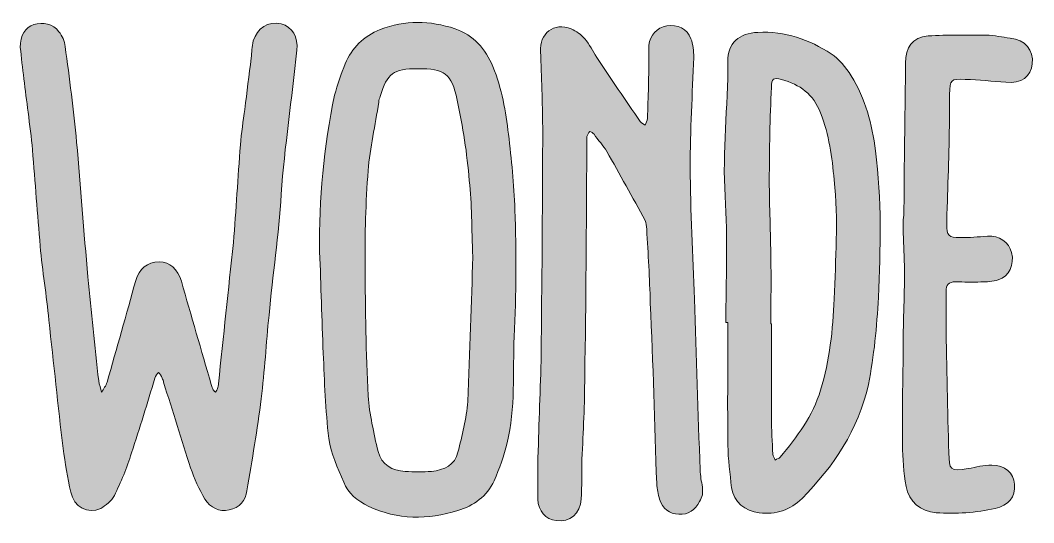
# Model space of a CAD drawing. Header units: inches. Extents: x 181 to 899, y -1027 to -53.
# Drawn here: x 181.4 to 551.9, y -806 to -622.3 of the extents above; entities that cross this region are included whole.
import ezdxf

# ---------------------------------------------------------------- set-up
doc = ezdxf.new("R2010")
doc.units = ezdxf.units.IN
doc.header["$MEASUREMENT"] = 0
doc.layers.add('Layer 1', color=7, linetype='Continuous')

# ---------------------------------------------------------------- blocks, each defined once
blk = doc.blocks.new('block 2')
at = {"layer": 'Layer 1', "true_color": 0xffffff}
h = blk.add_hatch(color=7, dxfattribs=at)
h.dxf.hatch_style = 2
edge = h.paths.add_edge_path()
edge.add_spline(control_points=[(361.95, -737.99), (362.73, -722.36), (362.73, -706.99), (362.21, -691.62), (361.95, -682.24), (360.91, -673.12), (359.87, -664), (358.83, -655.67), (357.52, -647.33), (354.14, -639.25), (351.53, -632.74), (347.1, -627.79), (340.33, -625.45), (331.21, -622.32), (322.09, -622.32), (312.98, -625.71), (306.99, -628.05), (302.56, -632.48), (300.21, -638.21), (298.65, -641.86), (297.35, -645.77), (296.31, -649.67), (292.4, -668.69), (290.57, -687.71), (290.83, -706.99), (291.36, -719.23), (291.62, -731.73), (292.14, -743.98), (292.66, -754.4), (292.92, -764.82), (294.22, -775.24), (295, -780.71), (297.35, -785.92), (299.69, -791.13), (301.25, -795.3), (304.64, -797.9), (308.81, -799.99), (319.23, -804.94), (330.43, -804.94), (341.37, -801.55), (347.1, -799.73), (352.05, -796.34), (354.66, -790.61), (356.48, -786.18), (358.31, -781.49), (359.35, -776.8), (362.47, -764.04), (361.43, -750.75), (361.95, -737.99)], knot_values=[0, 0, 0, 0, 1, 1, 1, 2, 2, 2, 3, 3, 3, 4, 4, 4, 5, 5, 5, 6, 6, 6, 7, 7, 7, 8, 8, 8, 9, 9, 9, 10, 10, 10, 11, 11, 11, 12, 12, 12, 13, 13, 13, 14, 14, 14, 15, 15, 15, 16, 16, 16, 16], degree=3, periodic=1)
edge = h.paths.add_edge_path()
edge.add_spline(control_points=[(345.02, -761.69), (344.5, -767.94), (342.94, -774.2), (341.37, -780.19), (340.33, -784.88), (336.42, -786.7), (331.73, -787.22), (328.61, -787.48), (325.48, -787.48), (322.09, -787.22), (317.41, -786.96), (313.5, -784.88), (312.2, -779.93), (310.63, -773.15), (309.07, -766.38), (308.55, -759.61), (307.77, -743.98), (307.51, -728.09), (307.51, -712.2), (307.25, -700.47), (307.77, -689.01), (308.55, -677.29), (309.33, -668.95), (311.16, -660.62), (312.46, -652.28), (312.46, -651.5), (312.72, -650.72), (312.98, -650.2), (315.58, -641.6), (317.67, -640.04), (326.79, -640.04), (336.42, -640.04), (339.03, -641.6), (341.11, -651.5), (343.2, -661.14), (344.76, -671.04), (345.54, -680.94), (346.58, -689.53), (346.32, -698.13), (346.84, -708.81), (346.32, -725.22), (345.8, -743.46), (345.02, -761.69)], knot_values=[0, 0, 0, 0, 1, 1, 1, 2, 2, 2, 3, 3, 3, 4, 4, 4, 5, 5, 5, 6, 6, 6, 7, 7, 7, 8, 8, 8, 9, 9, 9, 10, 10, 10, 11, 11, 11, 12, 12, 12, 13, 13, 13, 14, 14, 14, 14], degree=3, periodic=1)
h = blk.add_hatch(color=7, dxfattribs=at)
h.dxf.hatch_style = 2
edge = h.paths.add_edge_path()
edge.add_spline(control_points=[(276.77, -623.62), (272.08, -622.58), (267.91, -625.19), (266.61, -629.88), (266.09, -631.96), (266.09, -634.04), (265.83, -636.13), (265.05, -642.38), (264.27, -648.63), (263.49, -654.88), (262.96, -659.05), (262.18, -663.48), (261.92, -667.91), (260.88, -679.89), (260.36, -691.62), (259.32, -703.6), (257.49, -720.79), (255.67, -737.99), (253.85, -755.18), (253.85, -755.7), (253.85, -756.22), (253.58, -756.48), (253.58, -757.26), (253.07, -757.78), (252.8, -758.31), (252.28, -757.78), (252.02, -757.52), (251.76, -757), (251.5, -756.48), (251.24, -755.96), (251.24, -755.44), (247.59, -742.94), (243.95, -730.43), (240.3, -717.67), (239, -713.24), (236.13, -710.63), (232.22, -710.63), (227.79, -710.63), (224.93, -713.24), (223.63, -717.41), (220.24, -729.91), (216.59, -742.15), (213.21, -754.66), (212.69, -755.96), (211.9, -757), (211.12, -758.31), (210.86, -757), (210.34, -755.44), (210.08, -754.14), (208.78, -741.37), (207.22, -728.87), (206.17, -716.1), (204.61, -699.69), (203.57, -683.28), (202.01, -666.87), (200.96, -655.14), (199.4, -643.42), (197.84, -631.96), (197.58, -629.88), (196.8, -628.05), (195.49, -626.49), (193.41, -623.62), (189.76, -622.84), (186.38, -623.88), (183.25, -624.93), (181.42, -627.79), (181.42, -632.22), (182.21, -639.51), (183.25, -647.85), (184.29, -655.93), (184.81, -660.62), (185.59, -665.04), (185.85, -669.73), (186.89, -681.46), (187.68, -693.18), (188.72, -704.9), (189.5, -714.02), (191.06, -722.88), (191.84, -731.99), (193.67, -747.63), (195.23, -763.26), (197.06, -778.89), (197.84, -784.1), (198.62, -789.57), (199.92, -794.78), (200.96, -800.25), (206.17, -802.85), (210.86, -800.77), (212.69, -799.73), (214.77, -797.9), (215.81, -796.08), (218.16, -791.13), (220.5, -785.92), (222.06, -780.45), (225.19, -771.33), (227.79, -762.21), (230.66, -753.1), (230.92, -752.31), (231.44, -751.53), (231.96, -751.01), (232.48, -751.53), (233.01, -752.31), (233.27, -753.1), (233.53, -753.62), (233.79, -754.14), (233.79, -754.66), (237.17, -765.08), (240.3, -775.76), (243.69, -785.92), (244.99, -789.83), (246.81, -793.73), (248.9, -797.38), (250.98, -800.51), (254.11, -802.07), (257.75, -801.29), (261.66, -800.51), (263.75, -797.9), (264.27, -794.26), (266.09, -783.05), (268.17, -771.85), (269.48, -760.65), (270.78, -750.49), (271.3, -740.33), (272.34, -730.17), (273.64, -715.58), (275.99, -700.73), (276.77, -685.88), (278.07, -668.43), (280.68, -650.98), (282.5, -633.26), (283.02, -628.57), (280.94, -624.67), (276.77, -623.62)], knot_values=[0, 0, 0, 0, 1, 1, 1, 2, 2, 2, 3, 3, 3, 4, 4, 4, 5, 5, 5, 6, 6, 6, 7, 7, 7, 8, 8, 8, 9, 9, 9, 10, 10, 10, 11, 11, 11, 12, 12, 12, 13, 13, 13, 14, 14, 14, 15, 15, 15, 16, 16, 16, 17, 17, 17, 18, 18, 18, 19, 19, 19, 20, 20, 20, 21, 21, 21, 22, 22, 22, 23, 23, 23, 24, 24, 24, 25, 25, 25, 26, 26, 26, 27, 27, 27, 28, 28, 28, 29, 29, 29, 30, 30, 30, 31, 31, 31, 32, 32, 32, 33, 33, 33, 34, 34, 34, 35, 35, 35, 36, 36, 36, 37, 37, 37, 38, 38, 38, 39, 39, 39, 40, 40, 40, 41, 41, 41, 42, 42, 42, 43, 43, 43, 44, 44, 44, 44], degree=3, periodic=1)
h = blk.add_hatch(color=7, dxfattribs=at)
h.dxf.hatch_style = 2
edge = h.paths.add_edge_path()
edge.add_spline(control_points=[(370.81, -777.32), (370.55, -784.1), (370.55, -790.61), (370.55, -797.38), (370.81, -801.81), (373.41, -804.68), (377.32, -805.2), (382.27, -805.98), (386.18, -802.59), (386.44, -797.38), (386.7, -792.43), (386.7, -787.48), (386.7, -782.79), (387.22, -772.63), (387.74, -762.47), (387.74, -752.57), (388.26, -725.22), (388.26, -697.61), (388.52, -670.25), (388.52, -668.43), (388.52, -666.61), (388.52, -664.78), (388.78, -664.26), (389.04, -663.48), (389.56, -662.96), (390.09, -663.22), (390.87, -663.48), (391.13, -664), (392.69, -666.09), (394.51, -668.17), (395.82, -670.25), (400.51, -678.59), (405.19, -686.93), (409.88, -695.52), (410.14, -696.31), (410.4, -697.61), (410.4, -698.65), (410.93, -707.77), (411.45, -716.62), (411.71, -725.74), (412.75, -747.89), (413.27, -769.77), (414.05, -791.65), (414.31, -793.73), (414.57, -795.56), (415.09, -797.38), (416.14, -800.77), (418.74, -802.85), (422.13, -802.85), (425.52, -803.11), (428.12, -801.29), (429.68, -798.16), (430.2, -797.38), (430.46, -796.6), (430.73, -795.82), (430.73, -794.78), (430.73, -794), (430.73, -792.95), (430.46, -790.87), (429.94, -788.79), (429.94, -786.7), (429.16, -765.86), (428.38, -745.02), (427.86, -724.18), (427.34, -708.29), (426.3, -692.14), (426.3, -675.99), (426.3, -662.7), (427.08, -649.15), (427.6, -635.87), (427.6, -633.52), (427.34, -631.18), (426.56, -629.09), (425.25, -625.45), (421.61, -623.62), (417.7, -624.41), (414.05, -624.93), (411.71, -627.79), (411.19, -631.44), (411.19, -632.48), (411.19, -633.52), (411.19, -634.56), (411.19, -642.38), (410.93, -650.46), (410.67, -658.27), (410.67, -659.05), (410.14, -659.83), (409.88, -660.62), (409.36, -660.36), (408.32, -659.83), (408.06, -659.31), (402.59, -651.5), (397.38, -643.68), (392.17, -635.87), (390.61, -633.52), (389.56, -631.18), (387.74, -629.09), (386.44, -627.53), (384.61, -626.23), (382.79, -625.45), (376.54, -622.84), (371.07, -627.27), (371.59, -633.78), (371.85, -643.16), (372.37, -652.28), (372.37, -661.4), (372.37, -687.71), (372.11, -713.76), (371.85, -739.81), (371.85, -752.31), (371.07, -764.82), (370.81, -777.32)], knot_values=[0, 0, 0, 0, 1, 1, 1, 2, 2, 2, 3, 3, 3, 4, 4, 4, 5, 5, 5, 6, 6, 6, 7, 7, 7, 8, 8, 8, 9, 9, 9, 10, 10, 10, 11, 11, 11, 12, 12, 12, 13, 13, 13, 14, 14, 14, 15, 15, 15, 16, 16, 16, 17, 17, 17, 18, 18, 18, 19, 19, 19, 20, 20, 20, 21, 21, 21, 22, 22, 22, 23, 23, 23, 24, 24, 24, 25, 25, 25, 26, 26, 26, 27, 27, 27, 28, 28, 28, 29, 29, 29, 30, 30, 30, 31, 31, 31, 32, 32, 32, 33, 33, 33, 34, 34, 34, 35, 35, 35, 36, 36, 36, 37, 37, 37, 37], degree=3, periodic=1)
h = blk.add_hatch(color=7, dxfattribs=at)
h.dxf.hatch_style = 2
edge = h.paths.add_edge_path()
edge.add_spline(control_points=[(440.1, -777.58), (440.1, -782.79), (440.88, -788), (441.4, -793.21), (442.18, -798.42), (446.35, -801.81), (451.56, -802.33), (457.55, -803.11), (463.02, -801.29), (467.19, -797.12), (478.65, -785.4), (487.77, -772.11), (491.42, -755.44), (493.5, -745.02), (494.54, -734.34), (495.06, -723.66), (495.85, -705.68), (496.37, -687.97), (494.02, -669.99), (492.72, -660.36), (490.38, -650.98), (485.17, -642.64), (483.08, -639.51), (480.74, -636.39), (477.87, -634.56), (469.8, -629.35), (460.94, -626.23), (451.04, -626.75), (444.27, -627.01), (439.84, -630.66), (440.1, -637.43), (440.1, -653.84), (438.01, -670.25), (439.06, -686.67), (440.1, -702.04), (439.32, -717.41), (439.32, -732.78), (439.58, -732.78), (439.84, -732.78), (440.1, -732.78), (440.1, -747.89), (439.84, -762.73), (440.1, -777.58)], knot_values=[0, 0, 0, 0, 1, 1, 1, 2, 2, 2, 3, 3, 3, 4, 4, 4, 5, 5, 5, 6, 6, 6, 7, 7, 7, 8, 8, 8, 9, 9, 9, 10, 10, 10, 11, 11, 11, 12, 12, 12, 13, 13, 13, 14, 14, 14, 14], degree=3, periodic=1)
edge = h.paths.add_edge_path()
edge.add_spline(control_points=[(455.99, -646.81), (455.99, -643.68), (456.77, -643.16), (459.63, -643.94), (466.41, -645.77), (471.36, -649.41), (473.96, -656.19), (477.09, -664.26), (478.13, -672.34), (478.91, -680.67), (480.48, -695.26), (479.43, -709.59), (478.91, -724.18), (478.39, -735.38), (477.35, -746.58), (473.96, -757.52), (471.1, -766.9), (465.37, -774.72), (459.12, -782.01), (458.85, -782.53), (458.07, -782.53), (457.29, -783.05), (457.03, -782.27), (456.51, -781.75), (456.51, -780.97), (456.25, -776.54), (455.99, -771.85), (455.99, -767.42), (455.99, -755.96), (455.99, -744.5), (455.99, -733.3), (455.99, -733.3), (455.99, -733.3), (455.73, -733.3), (455.73, -725.22), (455.99, -717.41), (455.73, -709.59), (455.73, -699.95), (455.21, -690.57), (455.21, -680.94), (455.21, -669.47), (455.47, -658.01), (455.99, -646.81)], knot_values=[0, 0, 0, 0, 1, 1, 1, 2, 2, 2, 3, 3, 3, 4, 4, 4, 5, 5, 5, 6, 6, 6, 7, 7, 7, 8, 8, 8, 9, 9, 9, 10, 10, 10, 11, 11, 11, 12, 12, 12, 13, 13, 13, 14, 14, 14, 14], degree=3, periodic=1)
h = blk.add_hatch(color=7, dxfattribs=at)
h.dxf.hatch_style = 2
edge = h.paths.add_edge_path()
edge.add_spline(control_points=[(521.11, -649.41), (521.38, -643.94), (521.38, -643.68), (526.85, -643.94), (531.8, -643.94), (536.75, -644.72), (541.7, -644.99), (547.17, -645.51), (551.07, -642.9), (551.33, -638.21), (551.86, -633.26), (548.73, -629.35), (543.26, -628.83), (540.39, -628.57), (537.53, -627.79), (534.4, -627.79), (527.37, -627.79), (520.33, -627.53), (513.3, -628.05), (507.31, -628.57), (504.97, -632.22), (504.97, -637.95), (504.97, -654.88), (504.44, -671.56), (504.44, -688.23), (504.44, -690.83), (504.44, -692.92), (504.18, -695.26), (503.92, -699.69), (504.44, -704.12), (504.44, -708.29), (504.97, -718.19), (504.18, -728.09), (504.18, -737.73), (504.18, -745.8), (503.92, -753.88), (503.92, -761.95), (503.92, -771.85), (503.4, -782.79), (505.22, -792.69), (506.27, -798.42), (510.43, -801.81), (516.17, -802.33), (523.46, -802.85), (530.75, -802.33), (537.79, -800.77), (542.48, -799.73), (545.34, -796.6), (544.82, -791.91), (544.56, -787.74), (541.44, -784.88), (536.49, -784.88), (533.62, -784.88), (530.75, -785.66), (527.89, -786.18), (521.38, -787.22), (520.86, -786.7), (520.86, -780.45), (520.33, -764.82), (520.07, -748.93), (519.81, -733.3), (519.81, -729.39), (519.81, -725.48), (519.81, -721.57), (519.81, -718.97), (520.86, -717.93), (523.2, -717.93), (526.32, -717.93), (529.45, -718.19), (532.58, -717.93), (534.66, -717.93), (537.01, -717.93), (538.83, -717.15), (543, -715.84), (544.82, -711.68), (543.78, -707.25), (542.74, -703.34), (539.35, -700.99), (534.92, -701.25), (531.53, -701.52), (528.41, -701.78), (525.02, -701.78), (520.6, -701.78), (520.07, -701.25), (520.07, -696.57), (520.07, -693.18), (520.33, -689.79), (520.33, -686.41), (520.86, -673.9), (521.11, -661.66), (521.11, -649.41)], knot_values=[0, 0, 0, 0, 1, 1, 1, 2, 2, 2, 3, 3, 3, 4, 4, 4, 5, 5, 5, 6, 6, 6, 7, 7, 7, 8, 8, 8, 9, 9, 9, 10, 10, 10, 11, 11, 11, 12, 12, 12, 13, 13, 13, 14, 14, 14, 15, 15, 15, 16, 16, 16, 17, 17, 17, 18, 18, 18, 19, 19, 19, 20, 20, 20, 21, 21, 21, 22, 22, 22, 23, 23, 23, 24, 24, 24, 25, 25, 25, 26, 26, 26, 27, 27, 27, 28, 28, 28, 29, 29, 29, 30, 30, 30, 30], degree=3, periodic=1)
at = {"layer": 'Layer 1', "lineweight": 0}
for points, knots in [([(361.95, -737.99), (362.73, -722.36), (362.73, -706.99), (362.21, -691.62), (361.95, -682.24), (360.91, -673.12), (359.87, -664), (358.83, -655.67), (357.52, -647.33), (354.14, -639.25), (351.53, -632.74), (347.1, -627.79), (340.33, -625.45), (331.21, -622.32), (322.09, -622.32), (312.98, -625.71), (306.99, -628.05), (302.56, -632.48), (300.21, -638.21), (298.65, -641.86), (297.35, -645.77), (296.31, -649.67), (292.4, -668.69), (290.57, -687.71), (290.83, -706.99), (291.36, -719.23), (291.62, -731.73), (292.14, -743.98), (292.66, -754.4), (292.92, -764.82), (294.22, -775.24), (295, -780.71), (297.35, -785.92), (299.69, -791.13), (301.25, -795.3), (304.64, -797.9), (308.81, -799.99), (319.23, -804.94), (330.43, -804.94), (341.37, -801.55), (347.1, -799.73), (352.05, -796.34), (354.66, -790.61), (356.48, -786.18), (358.31, -781.49), (359.35, -776.8), (362.47, -764.04), (361.43, -750.75), (361.95, -737.99)], [0, 0, 0, 0, 1, 1, 1, 2, 2, 2, 3, 3, 3, 4, 4, 4, 5, 5, 5, 6, 6, 6, 7, 7, 7, 8, 8, 8, 9, 9, 9, 10, 10, 10, 11, 11, 11, 12, 12, 12, 13, 13, 13, 14, 14, 14, 15, 15, 15, 16, 16, 16, 16]), ([(276.77, -623.62), (272.08, -622.58), (267.91, -625.19), (266.61, -629.88), (266.09, -631.96), (266.09, -634.04), (265.83, -636.13), (265.05, -642.38), (264.27, -648.63), (263.49, -654.88), (262.96, -659.05), (262.18, -663.48), (261.92, -667.91), (260.88, -679.89), (260.36, -691.62), (259.32, -703.6), (257.49, -720.79), (255.67, -737.99), (253.85, -755.18), (253.85, -755.7), (253.85, -756.22), (253.58, -756.48), (253.58, -757.26), (253.07, -757.78), (252.8, -758.31), (252.28, -757.78), (252.02, -757.52), (251.76, -757), (251.5, -756.48), (251.24, -755.96), (251.24, -755.44), (247.59, -742.94), (243.95, -730.43), (240.3, -717.67), (239, -713.24), (236.13, -710.63), (232.22, -710.63), (227.79, -710.63), (224.93, -713.24), (223.63, -717.41), (220.24, -729.91), (216.59, -742.15), (213.21, -754.66), (212.69, -755.96), (211.9, -757), (211.12, -758.31), (210.86, -757), (210.34, -755.44), (210.08, -754.14), (208.78, -741.37), (207.22, -728.87), (206.17, -716.1), (204.61, -699.69), (203.57, -683.28), (202.01, -666.87), (200.96, -655.14), (199.4, -643.42), (197.84, -631.96), (197.58, -629.88), (196.8, -628.05), (195.49, -626.49), (193.41, -623.62), (189.76, -622.84), (186.38, -623.88), (183.25, -624.93), (181.42, -627.79), (181.42, -632.22), (182.21, -639.51), (183.25, -647.85), (184.29, -655.93), (184.81, -660.62), (185.59, -665.04), (185.85, -669.73), (186.89, -681.46), (187.68, -693.18), (188.72, -704.9), (189.5, -714.02), (191.06, -722.88), (191.84, -731.99), (193.67, -747.63), (195.23, -763.26), (197.06, -778.89), (197.84, -784.1), (198.62, -789.57), (199.92, -794.78), (200.96, -800.25), (206.17, -802.85), (210.86, -800.77), (212.69, -799.73), (214.77, -797.9), (215.81, -796.08), (218.16, -791.13), (220.5, -785.92), (222.06, -780.45), (225.19, -771.33), (227.79, -762.21), (230.66, -753.1), (230.92, -752.31), (231.44, -751.53), (231.96, -751.01), (232.48, -751.53), (233.01, -752.31), (233.27, -753.1), (233.53, -753.62), (233.79, -754.14), (233.79, -754.66), (237.17, -765.08), (240.3, -775.76), (243.69, -785.92), (244.99, -789.83), (246.81, -793.73), (248.9, -797.38), (250.98, -800.51), (254.11, -802.07), (257.75, -801.29), (261.66, -800.51), (263.75, -797.9), (264.27, -794.26), (266.09, -783.05), (268.17, -771.85), (269.48, -760.65), (270.78, -750.49), (271.3, -740.33), (272.34, -730.17), (273.64, -715.58), (275.99, -700.73), (276.77, -685.88), (278.07, -668.43), (280.68, -650.98), (282.5, -633.26), (283.02, -628.57), (280.94, -624.67), (276.77, -623.62)], [0, 0, 0, 0, 1, 1, 1, 2, 2, 2, 3, 3, 3, 4, 4, 4, 5, 5, 5, 6, 6, 6, 7, 7, 7, 8, 8, 8, 9, 9, 9, 10, 10, 10, 11, 11, 11, 12, 12, 12, 13, 13, 13, 14, 14, 14, 15, 15, 15, 16, 16, 16, 17, 17, 17, 18, 18, 18, 19, 19, 19, 20, 20, 20, 21, 21, 21, 22, 22, 22, 23, 23, 23, 24, 24, 24, 25, 25, 25, 26, 26, 26, 27, 27, 27, 28, 28, 28, 29, 29, 29, 30, 30, 30, 31, 31, 31, 32, 32, 32, 33, 33, 33, 34, 34, 34, 35, 35, 35, 36, 36, 36, 37, 37, 37, 38, 38, 38, 39, 39, 39, 40, 40, 40, 41, 41, 41, 42, 42, 42, 43, 43, 43, 44, 44, 44, 44]), ([(370.81, -777.32), (370.55, -784.1), (370.55, -790.61), (370.55, -797.38), (370.81, -801.81), (373.41, -804.68), (377.32, -805.2), (382.27, -805.98), (386.18, -802.59), (386.44, -797.38), (386.7, -792.43), (386.7, -787.48), (386.7, -782.79), (387.22, -772.63), (387.74, -762.47), (387.74, -752.57), (388.26, -725.22), (388.26, -697.61), (388.52, -670.25), (388.52, -668.43), (388.52, -666.61), (388.52, -664.78), (388.78, -664.26), (389.04, -663.48), (389.56, -662.96), (390.09, -663.22), (390.87, -663.48), (391.13, -664), (392.69, -666.09), (394.51, -668.17), (395.82, -670.25), (400.51, -678.59), (405.19, -686.93), (409.88, -695.52), (410.14, -696.31), (410.4, -697.61), (410.4, -698.65), (410.93, -707.77), (411.45, -716.62), (411.71, -725.74), (412.75, -747.89), (413.27, -769.77), (414.05, -791.65), (414.31, -793.73), (414.57, -795.56), (415.09, -797.38), (416.14, -800.77), (418.74, -802.85), (422.13, -802.85), (425.52, -803.11), (428.12, -801.29), (429.68, -798.16), (430.2, -797.38), (430.46, -796.6), (430.73, -795.82), (430.73, -794.78), (430.73, -794), (430.73, -792.95), (430.46, -790.87), (429.94, -788.79), (429.94, -786.7), (429.16, -765.86), (428.38, -745.02), (427.86, -724.18), (427.34, -708.29), (426.3, -692.14), (426.3, -675.99), (426.3, -662.7), (427.08, -649.15), (427.6, -635.87), (427.6, -633.52), (427.34, -631.18), (426.56, -629.09), (425.25, -625.45), (421.61, -623.62), (417.7, -624.41), (414.05, -624.93), (411.71, -627.79), (411.19, -631.44), (411.19, -632.48), (411.19, -633.52), (411.19, -634.56), (411.19, -642.38), (410.93, -650.46), (410.67, -658.27), (410.67, -659.05), (410.14, -659.83), (409.88, -660.62), (409.36, -660.36), (408.32, -659.83), (408.06, -659.31), (402.59, -651.5), (397.38, -643.68), (392.17, -635.87), (390.61, -633.52), (389.56, -631.18), (387.74, -629.09), (386.44, -627.53), (384.61, -626.23), (382.79, -625.45), (376.54, -622.84), (371.07, -627.27), (371.59, -633.78), (371.85, -643.16), (372.37, -652.28), (372.37, -661.4), (372.37, -687.71), (372.11, -713.76), (371.85, -739.81), (371.85, -752.31), (371.07, -764.82), (370.81, -777.32)], [0, 0, 0, 0, 1, 1, 1, 2, 2, 2, 3, 3, 3, 4, 4, 4, 5, 5, 5, 6, 6, 6, 7, 7, 7, 8, 8, 8, 9, 9, 9, 10, 10, 10, 11, 11, 11, 12, 12, 12, 13, 13, 13, 14, 14, 14, 15, 15, 15, 16, 16, 16, 17, 17, 17, 18, 18, 18, 19, 19, 19, 20, 20, 20, 21, 21, 21, 22, 22, 22, 23, 23, 23, 24, 24, 24, 25, 25, 25, 26, 26, 26, 27, 27, 27, 28, 28, 28, 29, 29, 29, 30, 30, 30, 31, 31, 31, 32, 32, 32, 33, 33, 33, 34, 34, 34, 35, 35, 35, 36, 36, 36, 37, 37, 37, 37]), ([(440.1, -777.58), (440.1, -782.79), (440.88, -788), (441.4, -793.21), (442.18, -798.42), (446.35, -801.81), (451.56, -802.33), (457.55, -803.11), (463.02, -801.29), (467.19, -797.12), (478.65, -785.4), (487.77, -772.11), (491.42, -755.44), (493.5, -745.02), (494.54, -734.34), (495.06, -723.66), (495.85, -705.68), (496.37, -687.97), (494.02, -669.99), (492.72, -660.36), (490.38, -650.98), (485.17, -642.64), (483.08, -639.51), (480.74, -636.39), (477.87, -634.56), (469.8, -629.35), (460.94, -626.23), (451.04, -626.75), (444.27, -627.01), (439.84, -630.66), (440.1, -637.43), (440.1, -653.84), (438.01, -670.25), (439.06, -686.67), (440.1, -702.04), (439.32, -717.41), (439.32, -732.78), (439.58, -732.78), (439.84, -732.78), (440.1, -732.78), (440.1, -747.89), (439.84, -762.73), (440.1, -777.58)], [0, 0, 0, 0, 1, 1, 1, 2, 2, 2, 3, 3, 3, 4, 4, 4, 5, 5, 5, 6, 6, 6, 7, 7, 7, 8, 8, 8, 9, 9, 9, 10, 10, 10, 11, 11, 11, 12, 12, 12, 13, 13, 13, 14, 14, 14, 14]), ([(521.11, -649.41), (521.38, -643.94), (521.38, -643.68), (526.85, -643.94), (531.8, -643.94), (536.75, -644.72), (541.7, -644.99), (547.17, -645.51), (551.07, -642.9), (551.33, -638.21), (551.86, -633.26), (548.73, -629.35), (543.26, -628.83), (540.39, -628.57), (537.53, -627.79), (534.4, -627.79), (527.37, -627.79), (520.33, -627.53), (513.3, -628.05), (507.31, -628.57), (504.97, -632.22), (504.97, -637.95), (504.97, -654.88), (504.44, -671.56), (504.44, -688.23), (504.44, -690.83), (504.44, -692.92), (504.18, -695.26), (503.92, -699.69), (504.44, -704.12), (504.44, -708.29), (504.97, -718.19), (504.18, -728.09), (504.18, -737.73), (504.18, -745.8), (503.92, -753.88), (503.92, -761.95), (503.92, -771.85), (503.4, -782.79), (505.22, -792.69), (506.27, -798.42), (510.43, -801.81), (516.17, -802.33), (523.46, -802.85), (530.75, -802.33), (537.79, -800.77), (542.48, -799.73), (545.34, -796.6), (544.82, -791.91), (544.56, -787.74), (541.44, -784.88), (536.49, -784.88), (533.62, -784.88), (530.75, -785.66), (527.89, -786.18), (521.38, -787.22), (520.86, -786.7), (520.86, -780.45), (520.33, -764.82), (520.07, -748.93), (519.81, -733.3), (519.81, -729.39), (519.81, -725.48), (519.81, -721.57), (519.81, -718.97), (520.86, -717.93), (523.2, -717.93), (526.32, -717.93), (529.45, -718.19), (532.58, -717.93), (534.66, -717.93), (537.01, -717.93), (538.83, -717.15), (543, -715.84), (544.82, -711.68), (543.78, -707.25), (542.74, -703.34), (539.35, -700.99), (534.92, -701.25), (531.53, -701.52), (528.41, -701.78), (525.02, -701.78), (520.6, -701.78), (520.07, -701.25), (520.07, -696.57), (520.07, -693.18), (520.33, -689.79), (520.33, -686.41), (520.86, -673.9), (521.11, -661.66), (521.11, -649.41)], [0, 0, 0, 0, 1, 1, 1, 2, 2, 2, 3, 3, 3, 4, 4, 4, 5, 5, 5, 6, 6, 6, 7, 7, 7, 8, 8, 8, 9, 9, 9, 10, 10, 10, 11, 11, 11, 12, 12, 12, 13, 13, 13, 14, 14, 14, 15, 15, 15, 16, 16, 16, 17, 17, 17, 18, 18, 18, 19, 19, 19, 20, 20, 20, 21, 21, 21, 22, 22, 22, 23, 23, 23, 24, 24, 24, 25, 25, 25, 26, 26, 26, 27, 27, 27, 28, 28, 28, 29, 29, 29, 30, 30, 30, 30]), ([(345.02, -761.69), (344.5, -767.94), (342.94, -774.2), (341.37, -780.19), (340.33, -784.88), (336.42, -786.7), (331.73, -787.22), (328.61, -787.48), (325.48, -787.48), (322.09, -787.22), (317.41, -786.96), (313.5, -784.88), (312.2, -779.93), (310.63, -773.15), (309.07, -766.38), (308.55, -759.61), (307.77, -743.98), (307.51, -728.09), (307.51, -712.2), (307.25, -700.47), (307.77, -689.01), (308.55, -677.29), (309.33, -668.95), (311.16, -660.62), (312.46, -652.28), (312.46, -651.5), (312.72, -650.72), (312.98, -650.2), (315.58, -641.6), (317.67, -640.04), (326.79, -640.04), (336.42, -640.04), (339.03, -641.6), (341.11, -651.5), (343.2, -661.14), (344.76, -671.04), (345.54, -680.94), (346.58, -689.53), (346.32, -698.13), (346.84, -708.81), (346.32, -725.22), (345.8, -743.46), (345.02, -761.69)], [0, 0, 0, 0, 1, 1, 1, 2, 2, 2, 3, 3, 3, 4, 4, 4, 5, 5, 5, 6, 6, 6, 7, 7, 7, 8, 8, 8, 9, 9, 9, 10, 10, 10, 11, 11, 11, 12, 12, 12, 13, 13, 13, 14, 14, 14, 14]), ([(455.99, -646.81), (455.99, -643.68), (456.77, -643.16), (459.63, -643.94), (466.41, -645.77), (471.36, -649.41), (473.96, -656.19), (477.09, -664.26), (478.13, -672.34), (478.91, -680.67), (480.48, -695.26), (479.43, -709.59), (478.91, -724.18), (478.39, -735.38), (477.35, -746.58), (473.96, -757.52), (471.1, -766.9), (465.37, -774.72), (459.12, -782.01), (458.85, -782.53), (458.07, -782.53), (457.29, -783.05), (457.03, -782.27), (456.51, -781.75), (456.51, -780.97), (456.25, -776.54), (455.99, -771.85), (455.99, -767.42), (455.99, -755.96), (455.99, -744.5), (455.99, -733.3), (455.99, -733.3), (455.99, -733.3), (455.73, -733.3), (455.73, -725.22), (455.99, -717.41), (455.73, -709.59), (455.73, -699.95), (455.21, -690.57), (455.21, -680.94), (455.21, -669.47), (455.47, -658.01), (455.99, -646.81)], [0, 0, 0, 0, 1, 1, 1, 2, 2, 2, 3, 3, 3, 4, 4, 4, 5, 5, 5, 6, 6, 6, 7, 7, 7, 8, 8, 8, 9, 9, 9, 10, 10, 10, 11, 11, 11, 12, 12, 12, 13, 13, 13, 14, 14, 14, 14])]:
    blk.add_open_spline(points, degree=3, knots=knots, dxfattribs=at)

msp = doc.modelspace()

# ---------------------------------------------------------------- block references
at = {"layer": 'Layer 1'}
msp.add_blockref('block 2', (0, 0), dxfattribs=at)

doc.saveas('drawing.dxf')
